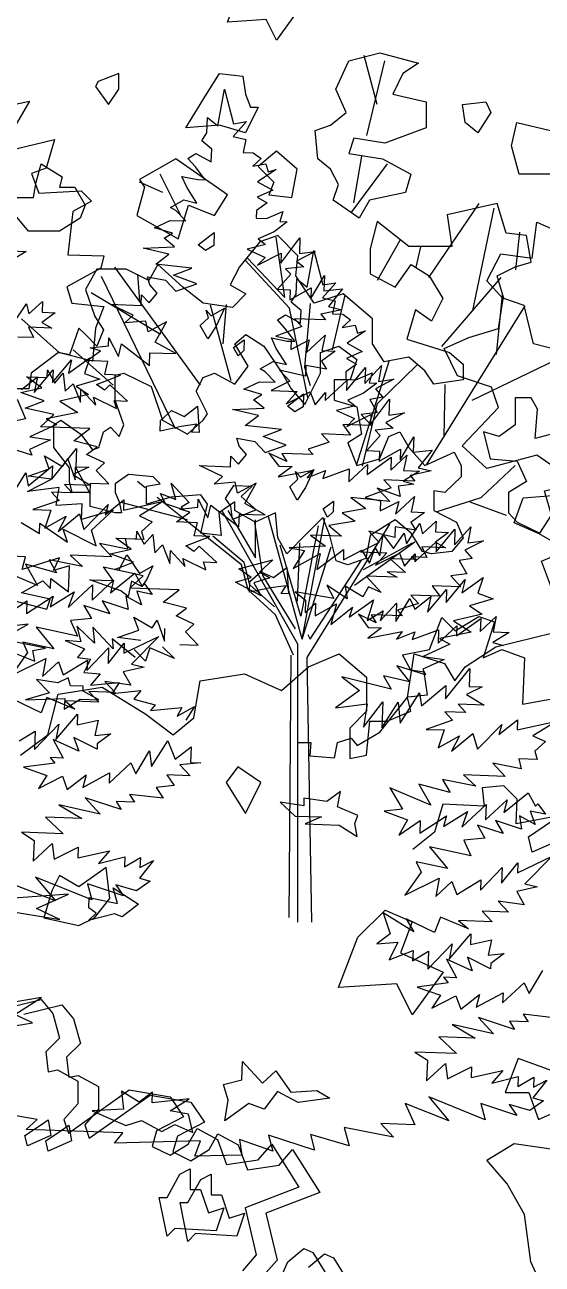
# Model space of a CAD drawing. Header units: inches. Extents: x 11.9 to 85.3, y 21.1 to 37.4.
# Drawn here: x 66.767 to 67.004, y 22.242 to 22.811 of the extents above; entities that cross this region are included whole.
import ezdxf

# ---------------------------------------------------------------- set-up
doc = ezdxf.new("R2010")
doc.units = ezdxf.units.IN
doc.header["$MEASUREMENT"] = 0
doc.layers.add('CAY', color=94, linetype='Continuous')
doc.layers.add('CAY-3', color=61, linetype='Continuous')

# ---------------------------------------------------------------- blocks, each defined once
blk = doc.blocks.new('A$C76451831')
at = {"layer": 'CAY'}
for p, q in [((2471.8, 2031.9), (2478.5, 2069.3)), ((2478.5, 2069.3), (2487.7, 2034.1)), ((2460.6, 2024.6), (2461.2, 2040.4)), ((2461.2, 2040.4), (2471.8, 2031.9)), ((2500.9, 2036.3), (2487.3, 2020.9)), ((2487.7, 2034.1), (2500.9, 2036.3)), ((2455.4, 2016.6), (2460.6, 2024.6)), ((2465.5, 2008.1), (2455.4, 2016.6)), ((2487.3, 2020.9), (2500.3, 2017.8)), ((2500.3, 2017.8), (2497.6, 2004.7)), ((2441.2, 1998.5), (2449.5, 2003.7)), ((2449.5, 2003.7), (2465, 1995)), ((2465, 1995), (2465.5, 2008.1)), ((2497.6, 2004.7), (2508, 2004.3)), ((2508, 2004.3), (2515.9, 1998.6)), ((2449, 1990.1), (2441.2, 1998.5)), ((2515.9, 1998.6), (2507.5, 1990.8)), ((2507.5, 1990.8), (2520.7, 1993)), ((2520.7, 1993), (2523.1, 1984.8)), ((2435.1, 1980.1), (2451.3, 1976.8)), ((2440.1, 1969.1), (2435.1, 1980.1)), ((2459, 1976.6), (2449, 1990.1)), ((2531.4, 1987.2), (2512.4, 1974.7)), ((2523.1, 1984.8), (2531.4, 1987.2)), ((2450.4, 1952.9), (2440.1, 1969.1)), ((2451.3, 1976.8), (2459, 1976.6)), ((2527.9, 1966), (2511.8, 1958.9)), ((2512.4, 1974.7), (2527.9, 1966)), ((2423.5, 1948.4), (2437, 1956)), ((2437, 1956), (2450.4, 1952.9)), ((2522, 1953.1), (2511.3, 1945.3)), ((2511.8, 1958.9), (2522, 1953.1)), ((2428.9, 1945.4), (2423.5, 1948.4)), ((2438.9, 1934.7), (2428.9, 1945.4)), ((2511.3, 1945.3), (2511.1, 1937.6)), ((2521.5, 1937.2), (2538.1, 1944.4)), ((2538.1, 1944.4), (2535, 1934)), ((2407, 1927.6), (2423.1, 1935.2)), ((2425.3, 1922), (2407, 1927.6)), ((2423.1, 1935.2), (2438.9, 1934.7)), ((2511.1, 1937.6), (2521.5, 1937.2)), ((2542.7, 1933.8), (2529.2, 1923.4)), ((2535, 1934), (2542.7, 1933.8)), ((2417, 1916.8), (2425.3, 1922)), ((2427.6, 1908.3), (2417, 1916.8)), ((2529.2, 1923.4), (2513.1, 1916.2)), ((2513.1, 1916.2), (2520.6, 1910.5)), ((2536.2, 1891.4), (2555.7, 1917.4)), ((2555.7, 1917.4), (2555.1, 1901.1)), ((2395.4, 1906.7), (2427.6, 1908.3)), ((2421.9, 1900.8), (2395.4, 1906.7)), ((2520.6, 1910.5), (2501.8, 1905.7)), ((2501.8, 1905.7), (2520.1, 1897.4)), ((2512.1, 1889.5), (2536.6, 1901.8)), ((2536.6, 1901.8), (2536.2, 1891.4)), ((2571.1, 1903.3), (2552.1, 1893.5)), ((2555.1, 1901.1), (2571.1, 1903.3)), ((2408.4, 1890.4), (2421.9, 1900.8)), ((2445.4, 1886.4), (2408.4, 1890.4)), ((2520.1, 1897.4), (2512.1, 1889.5)), ((2552.1, 1893.5), (2559.6, 1887.8)), ((2402.2, 1869.3), (2399.8, 1877.6)), ((2399.8, 1877.6), (2418.2, 1874.2)), ((2426.6, 1879.3), (2445.4, 1886.4)), ((2450.3, 1870.4), (2426.6, 1879.3)), ((2546.2, 1880.1), (2532.6, 1864.8)), ((2559.6, 1887.8), (2541, 1885.8)), ((2541, 1885.8), (2546.2, 1880.1)), ((2566.7, 1855.4), (2580.6, 1878.9)), ((2580.6, 1878.9), (2580.1, 1863.1)), ((2409.6, 1860.9), (2402.2, 1869.3)), ((2418.2, 1874.2), (2428.7, 1862.9)), ((2428.7, 1862.9), (2450.3, 1870.4)), ((2532.6, 1864.8), (2545.7, 1864.3)), ((2545.3, 1853.9), (2567, 1866.3)), ((2545.7, 1864.3), (2545.3, 1853.9)), ((2567, 1866.3), (2566.7, 1855.4)), ((2580.1, 1863.1), (2599.2, 1865.2)), ((2599.2, 1865.2), (2585, 1847.1)), ((2393.3, 1848.3), (2393.7, 1859.2)), ((2393.7, 1859.2), (2401.6, 1850.7)), ((2401.6, 1850.7), (2409.6, 1860.9)), ((2361.6, 1849.4), (2393.3, 1848.3)), ((2385.3, 1838.2), (2361.6, 1849.4)), ((2376.8, 1830.3), (2385.3, 1838.2)), ((2598.4, 1843.9), (2577, 1839.2)), ((2577, 1839.2), (2581.8, 1833.6)), ((2585, 1847.1), (2598.4, 1843.9)), ((2398.2, 1832.3), (2376.8, 1830.3)), ((2400.5, 1821.3), (2398.2, 1832.3)), ((2419.5, 1831.5), (2400.5, 1821.3)), ((2407.9, 1810.6), (2419.5, 1831.5)), ((2557.5, 1826.7), (2530.9, 1816.8)), ((2581.8, 1833.6), (2550.1, 1834.7)), ((2550.1, 1834.7), (2557.5, 1826.7)), ((2360.1, 1806.9), (2360.4, 1815)), ((2360.4, 1815), (2370.2, 1796.1)), ((2530.9, 1816.8), (2546.6, 1813.5)), ((2546.6, 1813.5), (2546.3, 1803.1)), ((2546.3, 1803.1), (2565.2, 1812.8)), ((2562, 1799.8), (2581.2, 1817.7)), ((2565.2, 1812.8), (2562, 1799.8)), ((2581.2, 1817.7), (2577.9, 1802)), ((2338.3, 1791.8), (2351.8, 1801.7)), ((2341.5, 1804.8), (2360.1, 1806.9)), ((2351.8, 1801.7), (2341.5, 1804.8)), ((2370.2, 1796.1), (2373.4, 1809.1)), ((2373.4, 1809.1), (2402, 1786.8)), ((2428.8, 1799), (2407.9, 1810.6)), ((2591.5, 1801.5), (2577.6, 1791.1)), ((2577.9, 1802), (2591.5, 1801.5)), ((2359.6, 1791), (2338.3, 1791.8)), ((2356.4, 1777.5), (2359.6, 1791)), ((2402, 1786.8), (2402.5, 1799.9)), ((2402.5, 1799.9), (2428.8, 1799)), ((2577.6, 1791.1), (2582.7, 1783.2)), ((2292, 1763.9), (2276.1, 1775.3)), ((2276.1, 1775.3), (2297.4, 1774.6)), ((2297.4, 1774.6), (2297.7, 1782.3)), ((2297.7, 1782.3), (2305.3, 1768.9)), ((2305.3, 1768.9), (2313.9, 1779)), ((2313.9, 1779), (2315.9, 1760.3)), ((2347.9, 1767.4), (2372.2, 1777)), ((2372.2, 1777), (2356.4, 1777.5)), ((2561.2, 1775.8), (2534.7, 1782.2)), ((2534.7, 1782.2), (2545.1, 1770.9)), ((2561.5, 1786.7), (2561.2, 1775.8)), ((2582.7, 1783.2), (2561.5, 1786.7)), ((2603.3, 1761.2), (2622.6, 1784.5)), ((2622.1, 1768.2), (2639, 1786.7)), ((2622.6, 1784.5), (2622.1, 1768.2)), ((2639, 1786.7), (2635.8, 1770.5)), ((2270.6, 1759.2), (2292, 1763.9)), ((2315.9, 1760.3), (2323.9, 1768.2)), ((2323.9, 1768.2), (2331.4, 1749.4)), ((2331.4, 1749.4), (2331.9, 1762.5)), ((2331.9, 1762.5), (2347.1, 1746.1)), ((2355.9, 1761.7), (2347.9, 1767.4)), ((2361.5, 1766.9), (2355.9, 1761.7)), ((2379.5, 1750.4), (2361.5, 1766.9)), ((2545.1, 1770.9), (2526.2, 1761.2)), ((2581.6, 1751.1), (2603.6, 1771.6)), ((2603.6, 1771.6), (2603.3, 1761.2)), ((2651.7, 1772.6), (2632.8, 1762.9)), ((2632.8, 1762.9), (2640.2, 1754.5)), ((2635.8, 1770.5), (2651.7, 1772.6)), ((2294.3, 1750.7), (2270.6, 1759.2)), ((2275, 1743.2), (2294.3, 1750.7)), ((2347.1, 1746.1), (2344.7, 1754.4)), ((2344.7, 1754.4), (2368.3, 1742.7)), ((2365.9, 1750.9), (2379.5, 1750.4)), ((2368.3, 1742.7), (2365.9, 1750.9)), ((2526.2, 1761.2), (2552.9, 1760.2)), ((2552.9, 1760.2), (2541.6, 1747.5)), ((2541.6, 1747.5), (2566, 1759.8)), ((2566, 1759.8), (2571, 1746.5)), ((2571, 1746.5), (2581.9, 1759.2)), ((2581.9, 1759.2), (2581.6, 1751.1)), ((2640.2, 1754.5), (2627, 1752.2)), ((2627, 1752.2), (2634.6, 1738.8)), ((2304.2, 1736.7), (2275, 1743.2)), ((2290.6, 1724.1), (2304.2, 1736.7)), ((2634.6, 1738.8), (2618.3, 1736.6)), ((2618.3, 1736.6), (2628.7, 1725.4)), ((2340.9, 1722.3), (2290.6, 1724.1)), ((2628.7, 1725.4), (2599.3, 1726.4)), ((2599.3, 1726.4), (2607.1, 1715.7)), ((2324.6, 1709.7), (2340.9, 1722.3)), ((2577.7, 1716.8), (2585.5, 1708.3)), ((2607.1, 1715.7), (2577.7, 1716.8)), ((2348.4, 1703.5), (2324.6, 1709.7)), ((2337.7, 1695.7), (2348.4, 1703.5)), ((2585.5, 1708.3), (2564, 1701.4)), ((2564, 1701.4), (2569.2, 1695.7)), ((2294.6, 1694.5), (2313.2, 1683.4)), ((2299.6, 1681.1), (2294.6, 1694.5)), ((2313.2, 1683.4), (2318.5, 1691.4)), ((2318.5, 1691.4), (2325.9, 1669.8)), ((2356, 1687.3), (2337.7, 1695.7)), ((2347.5, 1679.5), (2356, 1687.3)), ((2524, 1697.3), (2533.9, 1683.8)), ((2542.3, 1688.5), (2524, 1697.3)), ((2569.2, 1695.7), (2537.1, 1696.9)), ((2537.1, 1696.9), (2542.3, 1688.5)), ((2624.3, 1675.2), (2648.9, 1693)), ((2648.4, 1679.8), (2664.8, 1695.1)), ((2648.9, 1693), (2648.4, 1679.8)), ((2664.8, 1695.1), (2661.6, 1679.4)), ((2236.3, 1685.2), (2240.6, 1669.3)), ((2254.4, 1667.9), (2236.3, 1685.2)), ((2252.8, 1684.1), (2254.4, 1667.9)), ((2273.6, 1662), (2252.8, 1684.1)), ((2278, 1673.7), (2299.6, 1681.1)), ((2301.9, 1670.6), (2278, 1673.7)), ((2325.9, 1669.8), (2326.4, 1682.9)), ((2360.2, 1665.9), (2347.5, 1679.5)), ((2547.5, 1683.4), (2533.6, 1673)), ((2533.6, 1673), (2568.7, 1679.9)), ((2533.9, 1683.8), (2547.5, 1683.4)), ((2568.7, 1679.9), (2563, 1671.9)), ((2563, 1671.9), (2581.8, 1679.4)), ((2578.8, 1671.4), (2605.9, 1681.3)), ((2581.8, 1679.4), (2578.8, 1671.4)), ((2605.4, 1667.7), (2624.6, 1685.6)), ((2605.9, 1681.3), (2605.4, 1667.7)), ((2624.6, 1685.6), (2624.3, 1675.2)), ((2677.9, 1678.8), (2661.2, 1668.5)), ((2661.6, 1679.4), (2677.9, 1678.8)), ((2664.3, 1664.1), (2722.6, 1678.3)), ((2224.6, 1670.4), (2244.1, 1661.9)), ((2240.6, 1669.3), (2224.6, 1670.4)), ((2244.1, 1661.9), (2237.2, 1653)), ((2272.6, 1672.4), (2273.6, 1662)), ((2295.9, 1653.3), (2272.6, 1672.4)), ((2306.7, 1649.3), (2295.1, 1661.4)), ((2310.8, 1662.9), (2306.7, 1649.3)), ((2336, 1652.2), (2310.8, 1662.9)), ((2323.9, 1664.2), (2336, 1652.2)), ((2341.7, 1666.5), (2360.2, 1665.9)), ((2633, 1643.5), (2664.3, 1664.1)), ((2661.2, 1668.5), (2672, 1665.4)), ((2237.2, 1653), (2250.5, 1651.6)), ((2250.5, 1651.6), (2243.7, 1637.7)), ((2473.2, 1643.5), (2504.5, 1657)), ((2504.5, 1657), (2532.2, 1632.9)), ((2574, 1612.2), (2581.1, 1657)), ((2581.1, 1657), (2611.8, 1647)), ((2243.7, 1637.7), (2260.2, 1636.6)), ((2260.2, 1636.6), (2250.4, 1624.7)), ((2362.4, 1629.3), (2407.8, 1636.4)), ((2407.8, 1636.4), (2445.5, 1619.3)), ((2445.5, 1619.3), (2473.2, 1643.5)), ((2611.8, 1647), (2622.4, 1629.3)), ((2622.4, 1629.3), (2633, 1643.5)), ((2217.3, 1615.8), (2262.1, 1622.8)), ((2250.4, 1624.7), (2279.7, 1627.6)), ((2262.1, 1622.8), (2306.9, 1595.1)), ((2279.7, 1627.6), (2272.6, 1616.4)), ((2355.9, 1591.6), (2362.4, 1629.3)), ((2532.2, 1632.9), (2532.2, 1598.1)), ((2206.7, 1573.9), (2217.3, 1615.8)), ((2272.6, 1616.4), (2301.9, 1619.3)), ((2301.9, 1619.3), (2294.6, 1610.4)), ((2294.6, 1610.4), (2316.5, 1604.8)), ((2577.6, 1598.1), (2574, 1612.2)), ((2316.5, 1604.8), (2311.6, 1598.8)), ((2311.6, 1598.8), (2343.6, 1601.9)), ((2339, 1593.3), (2356.7, 1603.2)), ((2343.6, 1601.9), (2339, 1593.3)), ((2356.7, 1603.2), (2347.6, 1589.1)), ((2532.2, 1598.1), (2515.1, 1580.9)), ((2553.4, 1588), (2577.6, 1598.1)), ((2306.9, 1595.1), (2334.7, 1573.9)), ((2334.7, 1573.9), (2355.9, 1591.6)), ((2532.2, 1553.2), (2535.7, 1588)), ((2535.7, 1588), (2553.4, 1588)), ((2179, 1553.2), (2206.7, 1573.9)), ((2515.1, 1580.9), (2515.1, 1549.7)), ((2515.1, 1549.7), (2532.2, 1553.2)), ((4728.3, 971.5), (4715.1, 1021.6)), ((4717.8, 939.8), (4736.3, 1016.3)), ((4704.6, 871.1), (4712.5, 918.7)), ((4527.8, 857.9), (4506.6, 900.2)), ((4701.9, 860.6), (4738.9, 910.7)), ((4509.3, 881.7), (4485.5, 892.2)), ((4781, 794.5), (4832.5, 870.4)), ((4850.9, 870.4), (4799.8, 858.6)), ((4826.2, 761), (4847.8, 865.6)), ((4860, 840.1), (4850.9, 870.4)), ((4728.3, 851.9), (4721.2, 824)), ((4760.5, 826.3), (4728.3, 851.9)), ((4799.8, 858.6), (4804.6, 826.3)), ((4626.9, 837.7), (4608.4, 831)), ((4647.3, 816.9), (4626.9, 837.7)), ((4880.8, 837.7), (4860, 840.1)), ((4870.1, 802.5), (4874.1, 840.9)), ((4885.5, 810.2), (4880.8, 837.7)), ((4608.4, 831), (4587.6, 805.5)), ((4634, 774), (4625.3, 835.7)), ((4721.2, 824), (4721.2, 798.4)), ((4728.6, 791.9), (4751.7, 832.8)), ((4804.6, 826.3), (4760.5, 826.3)), ((4768, 805.1), (4772.9, 825.9)), ((4638.7, 763.4), (4593.5, 812.2)), ((4595.8, 814.5), (4634, 774)), ((4645.4, 796.4), (4647.3, 816.9)), ((4442.1, 803.1), (4430.3, 782.3)), ((4472, 803.1), (4442.1, 803.1)), ((4547.7, 684.5), (4460.2, 805.1)), ((4495.2, 791.7), (4472, 803.1)), ((4504.2, 807.8), (4495.2, 791.7)), ((4529.8, 784.6), (4504.2, 807.8)), ((4587.6, 805.5), (4578.1, 787)), ((4746.8, 784.6), (4762.9, 807.8)), ((4762.9, 807.8), (4781.4, 796.4)), ((4850.9, 796.4), (4869.4, 805.5)), ((4869.4, 805.5), (4885.5, 810.2)), ((4522.3, 639.8), (4446.8, 795.6)), ((4485.8, 770.9), (4483.8, 797.9)), ((4578.1, 787), (4594.3, 777.9)), ((4663.8, 768.5), (4645.4, 796.4)), ((4721.2, 798.4), (4746.8, 784.6)), ((4781.4, 796.4), (4795.5, 773.2)), ((4794.3, 724.1), (4854.9, 794.5)), ((4857.6, 773.2), (4850.9, 796.4)), ((4430.3, 782.3), (4439.8, 754.7)), ((4507, 736.3), (4436.2, 779.1)), ((4550.6, 768.5), (4529.8, 784.6)), ((4594.3, 777.9), (4580.5, 763.8)), ((4693.7, 777.9), (4663.8, 768.5)), ((4682.7, 720.5), (4695.7, 776.4)), ((4723.6, 752.4), (4693.7, 777.9)), ((4795.5, 773.2), (4783.7, 750)), ((4850.1, 715.8), (4856.4, 776.4)), ((4878.5, 766.1), (4857.6, 773.2)), ((4580.5, 763.8), (4550.6, 768.5)), ((4579.1, 689), (4557.9, 766.3)), ((4571.1, 726.8), (4574.5, 766.9)), ((4657.5, 671.8), (4638.7, 763.4)), ((4659.9, 768.1), (4654, 702.8)), ((4767.6, 761.4), (4758.6, 731.5)), ((4783.7, 750), (4767.6, 761.4)), ((4778.7, 602.9), (4879.6, 765.8)), ((4887.9, 726.8), (4878.5, 766.1)), ((4439.8, 754.7), (4448.8, 741)), ((4723.6, 726.8), (4723.6, 752.4)), ((4423.7, 742.9), (4414.2, 715.4)), ((4430.3, 736.3), (4423.7, 742.9)), ((4442.1, 724.5), (4430.3, 736.3)), ((4448.8, 741), (4442.1, 724.5)), ((4735.4, 708.3), (4723.6, 726.8)), ((4758.6, 731.5), (4802.2, 717.8)), ((4922.5, 717.8), (4887.9, 726.8)), ((4402.8, 717.8), (4374.9, 696.9)), ((4414.2, 715.4), (4402.8, 717.8)), ((4458.8, 684.4), (4417.8, 720.8)), ((4707.6, 603.7), (4740.9, 709.9)), ((4760.5, 713.1), (4735.4, 708.3)), ((4777, 699.3), (4760.5, 713.1)), ((4802.2, 717.8), (4816, 706)), ((4825.4, 669), (4921.3, 715.4)), ((4654, 702.8), (4659.9, 684)), ((4728.7, 665.9), (4769.2, 705.2)), ((4786.1, 685.5), (4777, 699.3)), ((4816, 706), (4816, 689.9)), ((4374.9, 696.9), (4372.6, 680.8)), ((4816, 689.9), (4786.1, 685.5)), ((4796.7, 631.7), (4797.9, 685.1)), ((4372.6, 680.8), (4354.1, 680.8)), ((4713.4, 601.8), (4728.7, 665.9)), ((4834.4, 569.5), (4869.4, 602.2)), ((4491.5, 579.5), (4483.4, 586)), ((4534.5, 546.7), (4466.9, 564.4)), ((4541.2, 539.6), (4503.7, 569.7)), ((4789.6, 555.4), (4834.4, 569.5)), ((4823, 565.2), (4860, 551.4)), ((4647.3, 419.7), (4569.9, 556)), ((4575.8, 556.2), (4604.1, 507.8)), ((4604.1, 507.8), (4604.1, 546.7)), ((4651.6, 424.8), (4617.3, 549.9)), ((4651.6, 424.8), (4675, 548.1)), ((4589.9, 500.7), (4541.2, 539.6)), ((4602.9, 544.4), (4611.2, 489.7)), ((4668.2, 540.8), (4650.5, 448.4)), ((4656.8, 405.9), (4741.3, 542.4)), ((4592.3, 503.1), (4560.4, 530.2)), ((4650.5, 448.4), (4629.2, 520.8)), ((4646.9, 463.7), (4649.3, 523.1)), ((4705.1, 479.9), (4766.8, 524.3)), ((4714.5, 496), (4764.5, 523.1)), ((4651.6, 424.8), (4681.2, 519.2)), ((4596.6, 475.1), (4589.9, 500.7)), ((4598.2, 480.3), (4592.3, 503.1)), ((4659.9, 424.8), (4712.2, 505.4)), ((4611.2, 489.7), (4644.6, 435.4)), ((4624.5, 449.6), (4596.6, 475.1)), ((4623.3, 457.8), (4598.2, 480.3)), ((4643, 408.3), (4624.5, 449.6)), ((4647.3, 135.4), (4647.3, 419.7)), ((4657.5, 429.5), (4659.9, 424.8)), ((4638.3, 140.1), (4640.6, 408.3)), ((4661.5, 135.4), (4656.8, 405.9))]:
    blk.add_line(p, q, dxfattribs=at)
for points in [[(2451.7, 1910.2), (2468, 1922.8), (2467.5, 1909.6), (2459.2, 1904.5)], [(2453.8, 1827.6), (2462.2, 1835.5), (2459.8, 1843.3), (2465, 1837.6), (2478.4, 1845.3), (2470.1, 1827), (2461.5, 1814.2)], [(2452.7, 1718.4), (2445, 1718.7), (2450.2, 1726.6), (2434.3, 1724.5), (2412.8, 1719.8), (2413.2, 1730.7), (2424.4, 1740.7), (2437.4, 1734.8), (2450.9, 1745.2)], [(2424.5, 1525.4), (2400.8, 1541.2), (2388.9, 1525.4), (2408.7, 1493.7)], [(2721.4, 1485.8), (2733.3, 1493.7), (2737.3, 1469.9), (2701.6, 1454.1), (2697.7, 1469.9)], [(2270.1, 1406.6), (2266.2, 1438.3), (2238.4, 1418.5), (2218.7, 1430.3), (2210.7, 1414.5), (2202.8, 1386.8), (2238.4, 1378.9), (2254.3, 1386.8)], [(2523.5, 1367), (2551.2, 1394.7), (2578.9, 1382.8), (2567, 1351.1), (2610.6, 1331.3), (2578.9, 1287.8), (2563.1, 1319.5), (2503.7, 1315.5)], [(2220.4, 1169.5), (2228.3, 1174.8), (2231, 1158.9), (2207.2, 1148.4), (2204.6, 1158.9)], [(2362.9, 1119.3), (2373.5, 1124.6), (2373.5, 1103.5), (2384.1, 1103.5), (2392, 1079.7), (2407.8, 1085), (2399.9, 1061.2), (2357.7, 1063.9), (2349.7, 1055.9), (2341.8, 1095.6), (2349.7, 1095.6)], [(4588.5, 1090.3), (4606.9, 1108.8), (4625.4, 1100.8), (4617.5, 1079.7), (4646.5, 1066.5), (4625.4, 1037.5), (4614.9, 1058.6), (4575.3, 1055.9)], [(1443.6, 1052.7), (1459.9, 1065.3), (1459.5, 1052.2), (1451.1, 1047)], [(4709.9, 855.3), (4683.5, 873.8), (4688.8, 889.6), (4680.8, 905.5), (4667.6, 916), (4665, 945.1), (4680.8, 950.3), (4696.7, 963.5), (4686.1, 987.3), (4699.3, 1016.3), (4731, 1024.3), (4770.6, 1013.7), (4754.7, 1003.1), (4744.2, 982), (4778.5, 974.1), (4778.5, 947.7), (4757.4, 939.8), (4736.3, 931.9), (4704.6, 937.1), (4699.3, 921.3), (4733.6, 916), (4762.7, 900.2), (4757.4, 881.7), (4720.4, 873.8)], [(4443.3, 995.2), (4440.7, 989.9), (4453.9, 971.5), (4464.4, 987.3), (4464.4, 1003.1)], [(4554.1, 982), (4567.3, 1003.1), (4591.1, 1000.5), (4593.7, 982), (4599, 968.8), (4606.9, 968.8), (4593.7, 942.4), (4567.3, 950.3), (4533, 947.7)], [(1445.7, 970.1), (1454.1, 978), (1451.7, 985.8), (1456.9, 980.2), (1470.4, 987.9), (1462, 969.6), (1453.4, 956.7)], [(4865.6, 929.2), (4870.9, 953), (4905.2, 945.1), (4910.4, 963.5), (4907.8, 982), (4923.6, 987.3), (4947.4, 979.4), (4939.5, 942.4), (4923.6, 931.9), (4921, 908.1), (4907.8, 900.2), (4873.5, 900.2)], [(4818.1, 953), (4815.4, 971.5), (4839.2, 974.1), (4844.5, 963.5), (4831.3, 942.4)], [(4562.1, 857.9), (4575.3, 879), (4522.5, 916), (4485.5, 894.9), (4490.8, 887), (4482.9, 857.9), (4525.1, 834.2), (4535.7, 868.5)], [(4641.2, 876.4), (4646.5, 905.5), (4625.4, 923.9), (4606.9, 908.1), (4622.8, 892.2), (4617.5, 879)], [(4403.7, 887), (4419.5, 887), (4430.1, 868.5), (4424.8, 855.3), (4403.7, 842.1), (4372, 842.1), (4358.8, 857.9), (4356.2, 876.4), (4377.3, 876.4), (4380, 892.2), (4385.2, 910.7), (4406.4, 897.5)], [(1444.6, 860.9), (1436.9, 861.2), (1442.2, 869.2), (1426.3, 867), (1404.8, 862.3), (1405.2, 873.2), (1416.4, 883.2), (1429.3, 877.3), (1442.8, 887.7)], [(1428.7, 781.7), (1410.3, 787.8), (1405.3, 798.4), (1420.9, 792.4), (1416.1, 808.9), (1434.4, 789.2), (1426.1, 784.5)], [(1476.9, 785.4), (1471.7, 793.3), (1479.9, 806.6), (1498.9, 806), (1487.6, 795.5), (1503, 781.8), (1478.7, 771.8)], [(1364.6, 698.7), (1332.9, 710.2), (1356.9, 709.4), (1346.9, 723.3), (1362.7, 720.1), (1370.9, 735.6), (1383.8, 716.6), (1397.3, 724.3), (1391.3, 710.9), (1386.1, 703.4), (1375.4, 708.7), (1372.1, 693)], [(4499.5, 590.8), (4474.4, 593.1), (4460.6, 583.7), (4460.6, 574.6), (4464.9, 565.2), (4467.3, 553.8), (4460.6, 553.8), (4435.1, 560.5), (4435.1, 574.6), (4416.6, 574.6), (4414.2, 586), (4414.2, 599.8), (4398.1, 620.6), (4398.1, 643.8), (4405.2, 648.6), (4425.6, 634.4), (4437.4, 618.3), (4444.1, 620.6), (4448.8, 636.8), (4455.9, 641.5), (4464.9, 632), (4469.6, 643.8), (4460.6, 669), (4460.6, 694.6), (4469.6, 696.9), (4497.6, 683.2), (4509, 648.6), (4534.5, 634.4), (4550.6, 648.6), (4554.9, 655.2), (4543.5, 678.5), (4550.6, 692.2), (4562, 696.9), (4582.9, 685.5), (4596.6, 704), (4582.9, 726.8), (4594.3, 736.3), (4612.7, 724.5), (4631.2, 696.9), (4640.6, 680.8), (4654.4, 664.7), (4670.5, 696.9), (4670.5, 717.8), (4689, 724.5), (4707.5, 710.7), (4700.8, 689.9), (4684.3, 689.9), (4684.3, 669), (4707.5, 662.3), (4712.2, 634.4), (4698.4, 625.4), (4707.5, 602.2), (4730.7, 609.2), (4740.1, 632), (4751.5, 636.8), (4760.5, 620.6), (4777, 602.2), (4806.9, 615.9), (4814, 602.2), (4814, 590.8), (4797.5, 574.6), (4786.1, 576.6), (4786.1, 556.2), (4809.3, 544.4), (4816, 528.2), (4804.6, 514.5), (4783.7, 512.1), (4774.7, 514.5), (4762.9, 533), (4746.8, 546.7), (4721.2, 530.6), (4716.9, 507.4), (4698.4, 500.7), (4686.6, 505), (4679.9, 530.6), (4672.9, 549.1), (4656.8, 533), (4635.9, 512.1), (4626.9, 528.2), (4624.5, 553.8), (4603.7, 544.4), (4582.9, 556.2), (4582.9, 565.2), (4566.7, 553.8), (4569.1, 530.6), (4548.3, 533), (4554.9, 562.8), (4548.3, 572.3), (4518, 569.9), (4492.8, 562.8), (4492.8, 581.3), (4506.6, 583.7)], [(1485.1, 721.2), (1519.8, 730.4), (1506.2, 717.8), (1516.9, 712), (1500.4, 707.1), (1508.1, 693.7), (1481.9, 707.7), (1497.9, 712.6)], [(4892.2, 660), (4885.5, 671.4), (4869.4, 671.4), (4869.4, 643.8), (4852.9, 632), (4836.8, 636.8), (4843.9, 609.2), (4871.4, 606.9), (4880.8, 586), (4862.3, 574.6), (4862.3, 553.8), (4871.4, 544.4), (4894.6, 533), (4906.4, 551.4), (4899.3, 576.6), (4931.5, 583.7), (4945.3, 597.4), (4922.5, 613.6), (4915.4, 636.8), (4889.8, 630.1)], [(1313.2, 601.7), (1310.8, 609.9), (1300.2, 604.8), (1278.6, 608.3), (1291.7, 594.7), (1267.4, 587.4), (1307.3, 588.7), (1306.9, 577.9), (1323.2, 588.2), (1342.2, 587.5), (1326.2, 596.2), (1326.3, 601.2)], [(1603.8, 461), (1606.8, 469), (1585.8, 477.9), (1589, 493.7), (1575.1, 483.3), (1551.6, 486.8), (1551.4, 479.1), (1527.5, 482.7), (1542.8, 468.5), (1569.5, 467.6), (1553, 460.5), (1587.8, 459.2), (1606, 447.7)], [(1332, 374.8), (1332.4, 385.2), (1361.2, 379.2), (1356.8, 395.2), (1382.5, 378.5), (1366.1, 365.4), (1358.1, 368.4), (1331.6, 361.7), (1339.5, 369.1)], [(1474.2, 178.1), (1469.4, 194.1), (1488.1, 198.9), (1488.8, 217.4), (1509.3, 195.4), (1522.9, 208.1), (1538.4, 186.2), (1564.8, 188), (1578.1, 179.9), (1545.8, 175.6), (1524.8, 186.7), (1511.1, 168.6), (1495.4, 174.6), (1470.8, 156.9)], [(1809, 206.5), (1770.6, 220.7), (1757.1, 185.9), (1781.3, 185.9), (1791.3, 158.2), (1822.5, 172.3), (1826.1, 196.5)], [(1438.2, 144.9), (1433.9, 163.6), (1414.9, 167), (1434.4, 179.5), (1396.7, 175.3), (1397, 186.2), (1383.5, 175.8), (1365.4, 187.3), (1367.4, 168.6), (1335.2, 167), (1369.6, 152.2), (1385.6, 157.1), (1406.5, 146), (1419.9, 153.2)]]:
    blk.add_lwpolyline(points, close=True, dxfattribs=at)
for points in [[(2492.6, 1796.8), (2487.9, 1805.1), (2498.6, 1812.9), (2498.2, 1802), (2492.6, 1796.8)], [(1240.8, 1193.3), (1271.4, 1199.6), (1249.3, 1161.6)], [(1258.8, 1151.1), (1296.7, 1160.6), (1288.3, 1131.1), (1273.5, 1125.8), (1280.9, 1105.7), (1324.2, 1107.9), (1334.7, 1097.3), (1315.7, 1086.8), (1310.4, 1042.5), (1347.4, 1041.4), (1344.2, 1028.7), (1309.4, 1009.8), (1314.7, 992.9), (1347.4, 989.7), (1338.9, 967.6), (1335.8, 933.8), (1302, 942.3), (1263, 977.1)], [(1258.8, 894.8), (1267.2, 874.8), (1247.2, 870.5)], [(1805.7, 699.3), (1794.3, 729.2), (1805.7, 733.9)], [(1812.8, 745.3), (1792, 757.1), (1766.4, 768.5), (1775.5, 794.1), (1805.7, 796.4)], [(1812.8, 821.6), (1789.6, 837.7), (1738.5, 824), (1713.4, 847.2), (1750.3, 886.5), (1743.2, 907.3), (1708.6, 918.7), (1694.9, 946.6), (1720, 958), (1750.3, 967.1), (1755, 997.4), (1738.5, 1015.9), (1752.7, 1043.4), (1784.9, 1039.1), (1789.6, 1076), (1826.6, 1059.5)], [(2182.3, 1288.4), (2221.2, 1297.8), (2233, 1283.7), (2240.1, 1258.5), (2225.9, 1244.3), (2228.3, 1223.9), (2237.7, 1225.8), (2258.6, 1214.4), (2258.6, 1191.2), (2244.4, 1175.1), (2249.1, 1161.4), (2311.2, 1205.4), (2352.9, 1198.3), (2366.7, 1177.9), (2339.1, 1163.7), (2334.4, 1147.6), (2352.9, 1138.5), (2371.4, 1149.9), (2380.4, 1166.1), (2401.2, 1154.7), (2410.7, 1129.1), (2442.9, 1133.8), (2456.7, 1149.9), (2484.6, 1105.9), (2429.6, 1084.7), (2441, 1036.7), (2426.8, 1020.6)], [(2473.2, 1029.6), (2489.3, 1043.4), (2498.7, 1039.1), (2517.2, 1008.8)], [(1247.6, 252.6), (1274.4, 257.1), (1256.2, 265.5), (1283.5, 283.1), (1219.2, 272.2)], [(1244, 372.4), (1302.2, 362.7), (1278.5, 373.9), (1311.2, 388.7), (1241.7, 383.4)], [(1232.3, 644.8), (1276.9, 627), (1274.6, 637.9), (1287.8, 640.2), (1242.8, 649.4), (1270.1, 664.8), (1216.4, 658.5)], [(1255.1, 688.9), (1289.2, 680), (1292.3, 690.3), (1263.1, 696.8), (1284.8, 709.2), (1292.7, 701.2), (1293, 711.6), (1311.1, 697.8), (1312.1, 724.6), (1296, 719.7), (1301.9, 732.6), (1263.9, 720.8), (1267.1, 733.8), (1235.4, 734.9)], [(1262.9, 768.9), (1281.5, 757.4), (1281.9, 768.2), (1310.2, 748.6), (1305.7, 761.9), (1339.5, 744.9), (1334.6, 760.9), (1356.7, 781.5), (1324.6, 771.7), (1325.2, 788), (1298.4, 786.2), (1301.7, 804.7), (1269.4, 800.4), (1293.9, 813.1), (1270, 816.2), (1291.5, 823.6), (1286.5, 837), (1305.2, 825.9), (1310.4, 833.9), (1317.9, 812.3), (1318.3, 825.4), (1333.2, 798.2), (1333.6, 809), (1352.2, 808.4), (1339.5, 822), (1347.9, 829.8), (1329.6, 838.2), (1340.3, 846), (1316.5, 852.2), (1332.8, 864.8), (1282.6, 866.6), (1296.2, 879.2), (1266.9, 885.7), (1286.2, 893.2), (1262.5, 901.7), (1284, 906.4), (1268.1, 917.8), (1289.3, 917.1), (1289.6, 924.8), (1297.3, 911.4), (1305.8, 921.5), (1307.9, 902.9), (1315.9, 910.7), (1323.4, 891.9), (1323.8, 905), (1339.1, 888.6), (1336.7, 896.9), (1360.3, 885.2), (1357.8, 893.4), (1371.4, 892.9), (1353.4, 909.4), (1347.8, 904.2), (1339.8, 909.9), (1364.2, 919.5), (1348.4, 920), (1351.5, 933.5), (1330.3, 934.3), (1343.8, 944.2), (1333.4, 947.3), (1352.1, 949.4), (1352.4, 957.5), (1362.1, 938.6), (1365.3, 951.6), (1394, 929.3), (1394.4, 942.4), (1420.7, 941.5), (1399.8, 953.1), (1411.4, 974), (1392.5, 963.8), (1390.1, 974.8), (1368.8, 972.8), (1377.2, 980.7), (1353.6, 991.9), (1385.3, 990.8), (1385.6, 1001.7), (1393.5, 993.3), (1401.6, 1003.4), (1394.2, 1011.8), (1391.7, 1020.1), (1410.2, 1016.7), (1420.7, 1005.5), (1442.2, 1012.9), (1418.5, 1021.8), (1437.3, 1028.9), (1400.3, 1032.9), (1413.8, 1043.3), (1387.3, 1049.2), (1419.5, 1050.8), (1409, 1059.4), (1417.3, 1064.5), (1398.9, 1070.1), (1415, 1077.7), (1430.9, 1077.2), (1420.8, 1088), (1415.5, 1090.9), (1428.9, 1098.6), (1442.4, 1095.4), (1432.1, 1111.6), (1427, 1122.6), (1443.2, 1119.4), (1450.9, 1119.1), (1441, 1132.6), (1433.1, 1141), (1441.4, 1146.2), (1457, 1137.5), (1457.5, 1150.6), (1447.3, 1159.1), (1452.6, 1167.1), (1453.1, 1182.9), (1463.7, 1174.4), (1470.5, 1211.8), (1479.7, 1176.6), (1492.9, 1178.8), (1479.2, 1163.4), (1492.2, 1160.3), (1489.5, 1147.2), (1499.9, 1146.8), (1507.9, 1141.1), (1499.4, 1133.3), (1512.7, 1135.5), (1515.1, 1127.3), (1523.3, 1129.7), (1504.3, 1117.2), (1519.9, 1108.5), (1503.8, 1101.4), (1514, 1095.6), (1503.3, 1087.8), (1503, 1080.1), (1513.4, 1079.7), (1530, 1086.9), (1526.9, 1076.5), (1534.6, 1076.3), (1521.1, 1065.9), (1505, 1058.7), (1512.5, 1053), (1493.8, 1048.2), (1512, 1039.9), (1504.1, 1032), (1528.5, 1044.3), (1528.1, 1033.9), (1547.6, 1060), (1547.1, 1043.7), (1563, 1045.8), (1544.1, 1036.1), (1551.6, 1030.3), (1532.9, 1028.3), (1538.2, 1022.7), (1524.5, 1007.3), (1537.6, 1006.8), (1537.3, 996.4), (1559, 1008.8), (1558.6, 997.9), (1572.6, 1021.5), (1572, 1005.6), (1591.1, 1007.7), (1576.9, 989.6), (1590.4, 986.4), (1568.9, 981.7), (1573.7, 976.1), (1542, 977.2), (1549.5, 969.2), (1522.8, 959.3), (1538.6, 956), (1538.2, 945.6), (1557.1, 955.4), (1554, 942.3), (1573.2, 960.2), (1569.9, 944.5), (1583.5, 944), (1569.5, 933.6), (1574.7, 925.7), (1553.5, 929.2), (1553.1, 918.3), (1526.6, 924.7), (1537.1, 913.4), (1518.2, 903.7), (1544.9, 902.7), (1533.5, 890), (1558, 902.3), (1563, 889), (1573.8, 901.7), (1573.5, 893.6), (1595.6, 914.1), (1595.2, 903.7), (1614.6, 927.1), (1614, 910.8), (1631, 929.2), (1627.7, 913), (1643.6, 915.2), (1624.7, 905.4), (1632.1, 897), (1618.9, 894.7), (1626.6, 881.3), (1610.2, 879.2), (1620.7, 867.9), (1591.3, 868.9), (1599.1, 858.2), (1569.6, 859.3), (1577.5, 850.8), (1556, 843.9), (1561.2, 838.3), (1529.1, 839.4), (1534.2, 831), (1515.9, 839.8), (1525.9, 826.3), (1539.5, 825.9), (1525.5, 815.5), (1560.6, 822.4), (1554.9, 814.4), (1573.8, 821.9), (1570.8, 813.9), (1597.8, 823.8), (1597.4, 810.2), (1616.6, 828.2), (1616.2, 817.7), (1640.9, 835.5), (1640.4, 822.3), (1656.8, 837.6), (1653.5, 821.9), (1669.8, 821.3), (1653.1, 811), (1663.9, 807.9), (1648, 805.8), (1649.9, 795.3), (1626.6, 803.8), (1639.3, 790.2), (1599.5, 794.3), (1615, 782.9), (1590.8, 778.7), (1604.1, 770.1), (1577.2, 765.6), (1590, 754.7), (1558.3, 755.8), (1573.8, 744.4), (1536.6, 743), (1552.3, 740.2), (1540.8, 721.6), (1568.1, 736.9), (1564.8, 720.7), (1592.2, 741.1), (1591.9, 730.6), (1610.8, 740.4), (1618.5, 727), (1624.5, 742.7), (1629.2, 734.8), (1632.6, 756), (1643, 742), (1654, 757.9), (1656.3, 747), (1670.2, 767.8), (1672.6, 757.3), (1686.6, 770), (1686.2, 759.1), (1699.3, 758.6), (1685.9, 748.7), (1696.1, 742.9), (1672.1, 743.7), (1677.2, 733.1), (1661.3, 733.7), (1666.6, 730.8), (1639.9, 731.7), (1655.3, 717.6), (1636.8, 718.2), (1647, 712.9), (1615.3, 714), (1630.6, 697.1), (1617.6, 703), (1611.9, 692.8), (1593.7, 703.8), (1595.9, 690.6), (1575.1, 704.5), (1582.3, 691.1), (1542.7, 697.9), (1553.3, 689.4), (1552.8, 676.3), (1563.6, 686.3), (1563.1, 673.2), (1584.9, 685.6), (1579.1, 664.5), (1601.1, 682.3), (1598, 672), (1622.6, 689.7), (1616.4, 668.6), (1632.6, 678.5), (1629.6, 668.1), (1646.1, 686.1), (1645.4, 667.6), (1659.8, 691.1), (1664.9, 680), (1681.2, 693.1), (1677.9, 676.9), (1697.3, 700.2), (1696.8, 687.1), (1716.2, 710.4), (1713, 696.9), (1734.9, 712.5), (1729.3, 696.4), (1745, 690.8), (1720.7, 683.5), (1733.6, 674.9), (1704.3, 668.2), (1722.5, 656.7), (1690.1, 650.1), (1700.8, 644.3), (1673.6, 631.7), (1694.8, 628.7), (1673.2, 618.6), (1675.7, 613), (1646.5, 622.2), (1659.6, 605.9), (1633, 611.8), (1640.7, 598.4), (1590.4, 611), (1608.5, 596.8), (1583.9, 579.1), (1616.2, 583.4), (1612.6, 559.5), (1632.1, 585.5), (1631.2, 558.8), (1648, 585), (1649.9, 563.6), (1669.6, 594.7), (1671.9, 581.4), (1696.6, 601.9), (1696.1, 588.3), (1721.2, 619.6), (1720.6, 601), (1733.7, 600.6), (1717.6, 593), (1735.8, 581.9), (1709.1, 582.8), (1716.9, 574.4), (1695.7, 575.2), (1703.5, 566.7), (1676.5, 557.2), (1695, 556.6), (1688.9, 538.2), (1710.7, 550.6), (1702.4, 535), (1724.3, 552.8), (1728.8, 536.8), (1753.7, 562.3), (1750.6, 551.9), (1769.7, 567.1), (1769.3, 556.7), (1810, 565.7), (1785.4, 550.7), (1798.4, 544.8), (1787.6, 534.8), (1790, 526.5), (1771, 527.2), (1773.4, 516.7), (1744.6, 522.7), (1757.2, 509.1), (1714.7, 510.6), (1727.4, 499.2), (1693.2, 505.9), (1700.9, 492.5), (1669.1, 501.3), (1681.4, 479.5), (1639.5, 497.3), (1652.3, 475.6), (1633.6, 473.5), (1657.4, 464.5), (1648.7, 449), (1670.5, 464.1), (1670, 450.9), (1697.4, 468.6), (1694.3, 457.8), (1718.8, 473.3), (1712.8, 457.1), (1737.7, 480.3), (1737.1, 464.5), (1759.1, 485), (1755.9, 472), (1780.7, 492.4), (1788.3, 478.5), (1790.7, 481.2), (1798.5, 470.5), (1782.7, 473.7), (1787.7, 460), (1771.7, 468.7), (1773.9, 455), (1747.5, 464.1), (1755.2, 450.7), (1728.8, 459.3), (1736.5, 445.9), (1715.1, 443.9), (1722.2, 427.8), (1680, 437), (1698.2, 415), (1666.3, 421.6), (1671.3, 411), (1654.7, 387.5), (1689.7, 404.9), (1686.3, 386.4), (1702.7, 401.7), (1707.7, 388.4), (1732.3, 403.4), (1731.9, 392.6), (1754, 415.8), (1753.4, 400), (1770, 420.7), (1769.7, 410.3), (1805.2, 427.6), (1777.4, 399.1), (1790.4, 396), (1769, 391.3), (1776.7, 377.8), (1750.1, 381.5), (1760.6, 370.2), (1733.8, 371.2), (1743.9, 360.4), (1709.5, 361.6), (1719.6, 353.1), (1691, 365), (1685, 349.3), (1656.1, 363.5), (1663.8, 350.1), (1632.7, 369.7), (1639.7, 348.2), (1626.2, 337.8), (1647.6, 339.7), (1638.8, 321.5), (1663.1, 331), (1662.7, 320.6), (1679, 330.5), (1678.3, 311.9), (1703.2, 337.8), (1700, 322), (1722.2, 348), (1721.8, 337.1), (1743.2, 341.8), (1740, 326.1), (1756.3, 327.8), (1742.4, 317.8), (1742.2, 312.4), (1718.6, 324.1), (1723.6, 310.3), (1697.2, 322.1), (1707.5, 303.2), (1694.3, 303.7), (1699.1, 298), (1667.2, 293.7), (1691, 285.2), (1682.3, 271.9), (1706.8, 284.6), (1711.8, 270.9), (1730.9, 286.1), (1727.7, 273), (1755, 287.9), (1754.6, 277.5), (1776.6, 298.1), (1781.7, 287), (1795.6, 310.5)], [(1809.8, 262), (1775.5, 265.9), (1780.6, 258), (1761.6, 258.7), (1766.8, 250.4), (1730.1, 262.5), (1745.3, 245.7), (1703.1, 255.3), (1726.6, 241.3), (1689.5, 242.6), (1707.5, 225.7), (1664.9, 227.2), (1677.8, 219), (1677, 197.7), (1696.2, 215.6), (1698.4, 199.7), (1722.9, 212), (1722.5, 201.1), (1754.9, 208.2), (1743.6, 195.4), (1770.5, 202.2), (1770.2, 191.8), (1786.4, 201.6), (1786, 191.2), (1799.9, 198.4), (1785.6, 180.3), (1796.4, 177.2), (1782.5, 167.3), (1761.4, 173.5), (1769.1, 162.3), (1732.4, 174.5), (1736.8, 158), (1679.2, 181.3), (1699.6, 157), (1654.9, 174.5), (1665, 152.8), (1630.2, 154), (1643.3, 140), (1592.9, 149.9), (1597.7, 131.1), (1558.2, 142.9), (1562.6, 126.9), (1515.6, 142.2), (1520, 125.7), (1486, 137.8), (1488.1, 121.8), (1440.1, 120.8), (1446.1, 136.4), (1358.1, 134.1), (1366.6, 144.6), (1267.9, 148.1), (1279.1, 158.1), (1199.4, 171.8)], [(4353.5, 821.9), (4369.8, 821.3), (4353.1, 811)], [(4356.3, 747), (4370.2, 767.8), (4372.6, 757.3), (4386.6, 770), (4386.2, 759.1), (4399.3, 758.6), (4385.9, 748.7), (4396.1, 742.9), (4372.1, 743.7), (4377.2, 733.1), (4361.3, 733.7)], [(4364.9, 680), (4381.2, 693.1), (4377.9, 676.9), (4397.3, 700.2), (4396.8, 687.1), (4416.2, 710.4), (4413, 696.9), (4434.9, 712.5), (4429.3, 696.4), (4445, 690.8), (4420.7, 683.5), (4433.6, 674.9), (4404.3, 668.2), (4422.5, 656.7), (4390.1, 650.1), (4400.8, 644.3), (4373.6, 631.7), (4394.8, 628.7), (4373.2, 618.6), (4375.7, 613), (4346.5, 622.2)], [(4349.9, 563.6), (4369.6, 594.7), (4371.9, 581.4), (4396.6, 601.9), (4396.1, 588.3), (4421.2, 619.6), (4420.6, 601), (4433.7, 600.6), (4417.6, 593), (4435.8, 581.9), (4409.1, 582.8), (4416.9, 574.4), (4395.7, 575.2), (4403.5, 566.7), (4376.5, 557.2), (4395, 556.6), (4388.9, 538.2), (4410.7, 550.6), (4402.4, 535), (4424.3, 552.8), (4428.8, 536.8), (4453.7, 562.3), (4450.6, 551.9), (4469.7, 567.1), (4469.3, 556.7), (4510, 565.7), (4485.4, 550.7), (4498.4, 544.8), (4487.6, 534.8), (4490, 526.5), (4471, 527.2), (4473.4, 516.7), (4444.6, 522.7), (4457.2, 509.1), (4414.7, 510.6), (4427.4, 499.2), (4393.2, 505.9), (4400.9, 492.5), (4369.1, 501.3), (4381.4, 479.5), (4339.5, 497.3)], [(4348.7, 449), (4370.5, 464.1), (4370, 450.9), (4397.4, 468.6), (4394.3, 457.8), (4418.8, 473.3), (4412.8, 457.1), (4437.7, 480.3), (4437.1, 464.5), (4459.1, 485), (4455.9, 472), (4480.7, 492.4), (4488.3, 478.5), (4490.7, 481.2), (4498.5, 470.5), (4482.7, 473.7), (4487.7, 460), (4471.7, 468.7), (4473.9, 455), (4447.5, 464.1), (4455.2, 450.7), (4428.8, 459.3), (4436.5, 445.9), (4415.1, 443.9), (4422.2, 427.8), (4380, 437), (4398.2, 415), (4366.3, 421.6), (4371.3, 411), (4354.7, 387.5), (4389.7, 404.9), (4386.3, 386.4), (4402.7, 401.7), (4407.7, 388.4), (4432.3, 403.4), (4431.9, 392.6), (4454, 415.8), (4453.4, 400), (4470, 420.7), (4469.7, 410.3), (4505.2, 427.6), (4477.4, 399.1), (4490.4, 396), (4469, 391.3), (4476.7, 377.8), (4450.1, 381.5), (4460.6, 370.2), (4433.8, 371.2), (4443.9, 360.4), (4409.5, 361.6), (4419.6, 353.1), (4391, 365), (4385, 349.3), (4356.1, 363.5)], [(4362.7, 320.6), (4379, 330.5), (4378.3, 311.9), (4403.2, 337.8), (4400, 322), (4422.2, 348), (4421.8, 337.1), (4443.2, 341.8), (4440, 326.1), (4456.3, 327.8), (4442.4, 317.8), (4442.2, 312.4), (4418.6, 324.1), (4423.6, 310.3), (4397.2, 322.1), (4407.5, 303.2), (4394.3, 303.7), (4399.1, 298), (4367.2, 293.7), (4391, 285.2), (4382.3, 271.9), (4406.8, 284.6), (4411.8, 270.9), (4430.9, 286.1), (4427.7, 273), (4455, 287.9), (4454.6, 277.5), (4476.6, 298.1), (4481.7, 287), (4495.6, 310.5), (4497.8, 294.6), (4514.6, 320.8), (4522.1, 301.9), (4538.4, 314.5), (4537.8, 298.6), (4548.2, 298.3), (4526.8, 296.3), (4537.3, 285.1), (4513.3, 285.9), (4521.1, 275.2), (4502.5, 273.1), (4509.8, 262), (4475.5, 265.9), (4480.6, 258), (4461.6, 258.7), (4466.8, 250.4), (4430.1, 262.5), (4445.3, 245.7), (4403.1, 255.3), (4426.6, 241.3), (4389.5, 242.6), (4407.5, 225.7), (4364.9, 227.2), (4377.8, 219), (4377, 197.7), (4396.2, 215.6), (4398.4, 199.7), (4422.9, 212), (4422.5, 201.1), (4454.9, 208.2), (4443.6, 195.4), (4470.5, 202.2), (4470.2, 191.8), (4486.4, 201.6), (4486, 191.2), (4499.9, 198.4), (4485.6, 180.3), (4496.4, 177.2), (4482.5, 167.3), (4461.4, 173.5), (4469.1, 162.3), (4432.4, 174.5), (4436.8, 158), (4379.2, 181.3), (4399.6, 157), (4354.9, 174.5)], [(1484.5, 939.3), (1479.8, 947.6), (1490.5, 955.4), (1490.1, 944.5), (1484.5, 939.3)]]:
    blk.add_lwpolyline(points, dxfattribs=at)
at = {"layer": 'CAY-3'}
for p, q in [((2655.3, 1139), (2683, 1156.1)), ((2683, 1156.1), (2727.8, 1149.6)), ((2676, 1114.8), (2655.3, 1139)), ((2693.6, 1083.6), (2676, 1114.8)), ((2700.1, 1035.2), (2693.6, 1083.6)), ((2717.8, 996.9), (2700.1, 1035.2))]:
    blk.add_line(p, q, dxfattribs=at)
for points in [[(6531.4, 1215.9), (6570.3, 1225.3), (6582.1, 1211.2), (6589.1, 1186), (6575, 1171.9), (6577.4, 1151.4), (6586.8, 1153.4), (6607.6, 1142), (6607.6, 1118.8), (6593.5, 1102.7), (6598.2, 1088.9), (6660.3, 1132.9), (6702, 1125.9), (6715.7, 1105.4), (6688.2, 1091.2), (6683.5, 1075.1), (6702, 1066.1), (6720.4, 1077.5), (6729.5, 1093.6), (6750.3, 1082.2), (6759.7, 1056.6), (6792, 1061.4), (6805.7, 1077.5), (6833.6, 1033.4), (6778.6, 1012.2), (6790, 964.2), (6775.9, 948.1)], [(6810.8, 931.6), (6822.2, 957.2), (6838.4, 970.9), (6847.8, 966.6), (6866.3, 936.3)], [(4646.7, 319.2), (4660.4, 319.2), (4659.4, 305.5), (4684.7, 303.3), (4687.9, 319.2), (4701.6, 323.4), (4707.9, 316), (4731.1, 329.7), (4759.6, 365.6), (4779.6, 367.7), (4776.4, 390.9), (4762.7, 393), (4754.3, 408.8), (4781.7, 414.1), (4794.4, 446.8), (4808.1, 433.1), (4832.3, 447.8), (4848.2, 442.6), (4836.6, 405.7), (4855.5, 414.1), (4878.8, 405.7), (4876.6, 358.2), (4929.4, 367.7)], [(4908.3, 243.2), (4870.3, 235.8), (4871.4, 261.2), (4857.7, 274.9), (4835.5, 272.8), (4837.6, 253.8), (4795.4, 255.9), (4787, 227.4), (4764.8, 209.5)]]:
    blk.add_lwpolyline(points, dxfattribs=at)
for points in [[(6569.5, 1097), (6577.4, 1102.3), (6580, 1086.5), (6556.3, 1075.9), (6553.6, 1086.5)], [(6712, 1046.9), (6722.6, 1052.1), (6722.6, 1031), (6733.1, 1031), (6741, 1007.2), (6756.9, 1012.5), (6748.9, 988.8), (6706.7, 991.4), (6698.8, 983.5), (6690.9, 1023.1), (6698.8, 1023.1)]]:
    blk.add_lwpolyline(points, close=True, dxfattribs=at)

msp = doc.modelspace()

# ---------------------------------------------------------------- linework, layer by layer
msp.add_lwpolyline([(61.45857, 23.79135, 0.283451), (67.06144, 23.39384), (67.06144, 24.37715)], format="xyb")

# ---------------------------------------------------------------- block references
at = {"layer": 'CAY', "xscale": 0.0004489089019145984, "yscale": 0.0004489089019145984, "zscale": 0.0004489089019145984}
for p in [(64.80582, 22.33817), (66.19827, 22.2373), (63.82489, 21.8133), (65.78675, 21.77831)]:
    msp.add_blockref('A$C76451831', p, dxfattribs=at)

doc.saveas('drawing.dxf')
